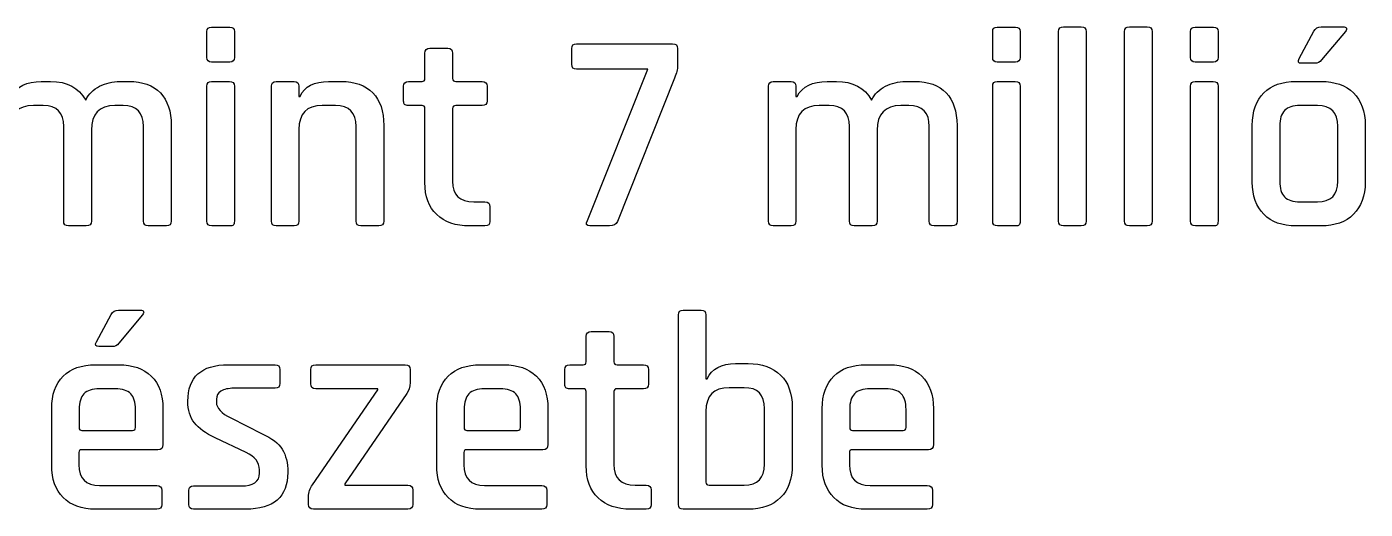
# Model space of a CAD drawing. Extents: x 23 to 195, y 64 to 143.
# Drawn here: x 173.44 to 195.12, y 89.16 to 96.97 of the extents above; entities that cross this region are included whole.
import ezdxf

# ---------------------------------------------------------------- set-up
doc = ezdxf.new("R2010")
doc.units = 0
doc.layers.add('Layer_1', color=7, linetype='CONTINUOUS')

msp = doc.modelspace()

# ---------------------------------------------------------------- linework, layer by layer
at = {"layer": 'Layer_1', "color": 7}
for points in [[(176.431776, 96.963061), (176.729873, 96.963061)], [(189.16208, 96.963061), (189.460177, 96.963061)], [(190.235724, 96.967576), (190.524296, 96.967576)], [(191.304393, 96.967576), (191.592966, 96.967576)], [(192.368089, 96.963061), (192.666186, 96.963061)], [(194.408979, 96.967611), (194.767048, 96.967611)], [(176.358398, 96.472347), (176.358398, 96.889683)], [(176.803251, 96.889683), (176.803251, 96.472347)], [(189.088702, 96.472347), (189.088702, 96.889683)], [(189.533555, 96.889683), (189.533555, 96.472347)], [(190.157407, 93.821504), (190.157407, 96.889612)], [(190.60226, 96.889612), (190.60226, 93.821504)], [(191.226077, 93.821504), (191.226077, 96.889612)], [(191.67093, 96.889612), (191.67093, 93.821504)], [(192.294711, 96.472347), (192.294711, 96.889683)], [(192.739564, 96.889683), (192.739564, 96.472347)], [(194.055848, 96.453967), (194.28974, 96.894234)], [(194.803385, 96.889648), (194.418151, 96.431036)], [(179.889669, 96.128283), (179.889669, 96.541033)], [(179.972219, 96.618996), (180.261497, 96.618996)], [(180.339108, 96.541033), (180.339108, 96.128283)], [(182.269649, 96.362209), (182.269649, 96.614446)], [(182.347613, 96.692409), (183.902304, 96.692409)], [(183.984854, 96.614446), (183.984854, 96.330107)], [(176.729873, 96.394383), (176.431776, 96.394383)], [(182.521885, 93.830676), (183.503665, 96.279659), (182.347613, 96.279659)], [(189.460177, 96.394383), (189.16208, 96.394383)], [(192.666186, 96.394383), (192.368089, 96.394383)], [(194.308085, 96.376003), (194.09289, 96.376003)], [(173.675559, 96.082457), (173.827253, 96.082457)], [(174.946264, 96.082457), (175.09302, 96.082457)], [(176.431776, 96.082527), (176.725287, 96.082527)], [(177.482313, 96.082457), (177.771238, 96.082457)], [(178.330744, 96.082457), (178.53218, 96.082457)], [(179.623674, 96.082421), (179.843808, 96.082421)], [(180.389555, 96.082421), (180.816063, 96.082421)], [(183.934407, 96.13749), (183.008013, 93.816918)], [(185.534854, 96.082457), (185.823779, 96.082457)], [(186.405862, 96.082457), (186.557557, 96.082457)], [(187.676568, 96.082457), (187.823323, 96.082457)], [(189.16208, 96.082527), (189.455591, 96.082527)], [(192.368089, 96.082527), (192.6616, 96.082527)], [(194.005401, 96.082492), (194.408979, 96.082492)], [(176.358398, 93.821574), (176.358398, 96.004563)], [(176.803251, 96.004563), (176.803251, 93.821574)], [(177.404349, 93.821504), (177.404349, 96.004493)], [(177.849202, 96.004493), (177.849202, 95.839393), (177.867194, 95.839393)], [(179.54571, 95.76598), (179.54571, 96.004458)], [(180.898613, 96.004458), (180.898613, 95.76598)], [(185.45689, 93.821504), (185.45689, 96.004493)], [(185.901743, 96.004493), (185.901743, 95.839393), (185.919735, 95.839393)], [(189.088702, 93.821574), (189.088702, 96.004563)], [(189.533555, 96.004563), (189.533555, 93.821574)], [(192.294711, 93.821574), (192.294711, 96.004563)], [(192.739564, 96.004563), (192.739564, 93.821574)], [(173.707662, 95.692637), (173.5475, 95.692637)], [(175.000945, 95.692637), (174.867948, 95.692637)], [(178.440458, 95.692637), (178.225263, 95.692637)], [(179.843808, 95.692602), (179.623674, 95.692602)], [(179.889669, 94.44518), (179.889669, 95.646741)], [(180.339108, 95.646741), (180.339108, 94.46811)], [(180.816063, 95.692602), (180.389555, 95.692602)], [(186.437965, 95.692637), (186.277804, 95.692637)], [(187.731248, 95.692637), (187.598251, 95.692637)], [(194.34936, 95.692673), (194.069607, 95.692673)], [(174.038214, 93.821504), (174.038214, 95.353265)], [(174.4873, 95.293646), (174.4873, 93.821504)], [(175.331498, 93.821504), (175.331498, 95.353265)], [(175.780584, 95.371609), (175.780584, 93.821504)], [(177.849202, 95.302818), (177.849202, 93.821504)], [(178.775597, 93.821504), (178.775597, 95.353265)], [(179.225035, 95.371609), (179.225035, 93.821504)], [(185.901743, 95.302818), (185.901743, 93.821504)], [(186.768518, 93.821504), (186.768518, 95.353265)], [(187.217604, 95.293646), (187.217604, 93.821504)], [(188.061801, 93.821504), (188.061801, 95.353265)], [(188.510887, 95.371609), (188.510887, 93.821504)], [(193.294907, 94.454423), (193.294907, 95.371645)], [(193.73976, 95.357886), (193.73976, 94.468181)], [(194.679912, 94.468181), (194.679912, 95.357886)], [(195.124412, 95.371645), (195.124412, 94.454423)], [(180.683066, 94.133324), (180.862277, 94.133324)], [(194.069607, 94.133395), (194.34936, 94.133395)], [(180.944474, 94.05536), (180.944474, 93.816883)], [(174.405103, 93.74354), (174.115825, 93.74354)], [(175.70262, 93.74354), (175.409109, 93.74354)], [(176.729873, 93.743611), (176.436715, 93.743611)], [(177.771238, 93.74354), (177.482313, 93.74354)], [(179.142485, 93.74354), (178.853208, 93.74354)], [(180.862277, 93.743505), (180.614627, 93.743505)], [(182.879602, 93.74354), (182.563513, 93.74354)], [(185.823779, 93.74354), (185.534854, 93.74354)], [(187.135407, 93.74354), (186.846129, 93.74354)], [(188.432923, 93.74354), (188.139412, 93.74354)], [(189.460177, 93.743611), (189.167019, 93.743611)], [(190.524296, 93.74354), (190.235724, 93.74354)], [(191.592966, 93.74354), (191.304393, 93.74354)], [(192.666186, 93.743611), (192.373028, 93.743611)], [(194.408979, 93.743575), (194.005401, 93.743575)], [(174.926262, 92.3815), (175.279392, 92.3815)], [(184.075624, 92.38143), (184.364902, 92.38143)], [(174.568545, 91.867856), (174.807023, 92.308123)], [(175.316081, 92.303536), (174.930848, 91.844925)], [(183.998013, 89.235358), (183.998013, 92.303466)], [(184.442513, 92.303466), (184.442513, 91.267005), (184.460857, 91.267005)], [(182.502764, 91.542171), (182.502764, 91.954921)], [(182.585314, 92.032885), (182.874592, 92.032885)], [(182.952203, 91.954921), (182.952203, 91.542171)], [(174.820781, 91.789892), (174.605234, 91.789892)], [(184.924407, 91.514655), (185.125843, 91.514655)], [(174.554787, 91.496381), (174.930848, 91.496381)], [(176.705638, 91.496346), (177.466932, 91.496346)], [(177.54031, 91.418382), (177.54031, 91.193662)], [(178.040478, 91.189147), (178.040478, 91.418452)], [(178.123028, 91.496416), (179.572239, 91.496416)], [(179.650203, 91.418452), (179.650203, 91.207491)], [(180.792215, 91.49624), (181.167924, 91.49624)], [(182.158806, 91.179869), (182.158806, 91.418346)], [(182.23677, 91.49631), (182.456903, 91.49631)], [(183.00265, 91.49631), (183.429159, 91.49631)], [(183.511709, 91.418346), (183.511709, 91.179869)], [(187.038181, 91.49624), (187.41389, 91.49624)], [(174.871228, 91.106561), (174.618992, 91.106561)], [(177.466932, 91.115698), (176.797713, 91.115698)], [(178.067995, 89.551905), (179.127387, 91.088252), (179.127387, 91.106597), (178.123028, 91.106597)], [(181.108657, 91.10642), (180.856421, 91.10642)], [(182.456903, 91.106491), (182.23677, 91.106491)], [(183.429159, 91.106491), (183.00265, 91.106491)], [(185.061638, 91.124835), (184.818927, 91.124835)], [(187.354623, 91.10642), (187.102387, 91.10642)], [(176.513021, 90.941426), (176.513021, 90.890979)], [(179.59517, 91.033219), (178.590812, 89.565663), (178.590812, 89.547319), (179.613162, 89.547319)], [(182.502764, 89.859069), (182.502764, 91.06063)], [(182.952203, 91.06063), (182.952203, 89.881999)], [(173.844292, 89.868311), (173.844292, 90.785534)], [(174.288792, 90.771775), (174.288792, 90.478264)], [(175.201428, 90.478264), (175.201428, 90.771775)], [(175.646281, 90.785534), (175.646281, 90.203098)], [(180.081368, 89.86817), (180.081368, 90.785393)], [(180.526221, 90.771634), (180.526221, 90.478123)], [(181.438857, 90.478123), (181.438857, 90.771634)], [(181.88371, 90.785393), (181.88371, 90.202956)], [(184.442513, 90.739602), (184.442513, 89.59766)], [(185.392191, 89.886585), (185.392191, 90.785463)], [(185.841277, 90.808394), (185.841277, 89.868241)], [(186.327334, 89.86817), (186.327334, 90.785393)], [(186.772187, 90.771634), (186.772187, 90.478123)], [(187.684823, 90.478123), (187.684823, 90.771634)], [(188.129676, 90.785393), (188.129676, 90.202956)], [(174.334653, 90.432403), (175.155567, 90.432403)], [(176.746913, 90.634157), (177.251738, 90.377334)], [(180.572082, 90.432262), (181.392996, 90.432262)], [(186.818048, 90.432262), (187.638962, 90.432262)], [(176.994563, 90.074651), (176.494677, 90.313129)], [(174.284206, 90.074686), (174.284206, 89.877484)], [(175.564084, 90.120548), (174.334653, 90.120548)], [(180.521282, 90.074545), (180.521282, 89.877343)], [(181.80116, 90.120406), (180.572082, 90.120406)], [(186.767248, 90.074545), (186.767248, 89.877343)], [(188.047126, 90.120406), (186.818048, 90.120406)], [(177.210463, 89.739865), (177.210463, 89.794898)], [(174.618992, 89.542698), (175.545387, 89.542698)], [(175.627937, 89.460148), (175.627937, 89.230842)], [(176.063935, 89.235393), (176.063935, 89.460112)], [(176.141546, 89.53349), (176.912013, 89.53349)], [(178.003789, 89.235463), (178.003789, 89.354702)], [(179.696064, 89.464769), (179.696064, 89.235463)], [(180.856421, 89.542556), (181.782815, 89.542556)], [(181.865365, 89.460006), (181.865365, 89.230701)], [(183.296162, 89.547213), (183.475373, 89.547213)], [(183.55757, 89.469249), (183.55757, 89.230771)], [(184.49296, 89.547213), (185.061638, 89.547213)], [(187.102387, 89.542556), (188.028781, 89.542556)], [(188.111331, 89.460006), (188.111331, 89.230701)], [(175.545387, 89.157464), (174.554787, 89.157464)], [(176.98539, 89.157429), (176.141546, 89.157429)], [(179.613162, 89.157499), (178.086339, 89.157499)], [(181.782815, 89.157323), (180.792215, 89.157323)], [(183.475373, 89.157394), (183.227723, 89.157394)], [(185.125843, 89.157394), (184.075624, 89.157394)], [(188.028781, 89.157323), (187.038181, 89.157323)]]:
    msp.add_lwpolyline(points, dxfattribs=at)
for points in [[(176.358398, 96.889683), (176.358398, 96.938366), (176.38274, 96.963061), (176.431776, 96.963061)], [(176.729873, 96.963061), (176.778557, 96.963061), (176.803251, 96.938366), (176.803251, 96.889683)], [(189.088702, 96.889683), (189.088702, 96.938366), (189.113044, 96.963061), (189.16208, 96.963061)], [(189.460177, 96.963061), (189.50886, 96.963061), (189.533555, 96.938366), (189.533555, 96.889683)], [(190.157407, 96.889612), (190.157407, 96.941471), (190.183513, 96.967576), (190.235724, 96.967576)], [(190.524296, 96.967576), (190.576154, 96.967576), (190.60226, 96.941471), (190.60226, 96.889612)], [(191.226077, 96.889612), (191.226077, 96.941471), (191.252182, 96.967576), (191.304393, 96.967576)], [(191.592966, 96.967576), (191.644824, 96.967576), (191.67093, 96.941471), (191.67093, 96.889612)], [(192.294711, 96.889683), (192.294711, 96.938366), (192.319053, 96.963061), (192.368089, 96.963061)], [(192.666186, 96.963061), (192.71487, 96.963061), (192.739564, 96.938366), (192.739564, 96.889683)], [(194.28974, 96.894234), (194.317257, 96.942917), (194.357121, 96.967611), (194.408979, 96.967611)], [(194.767048, 96.967611), (194.794565, 96.967611), (194.812204, 96.960556), (194.819612, 96.946798)], [(194.819612, 96.946798), (194.827373, 96.933039), (194.821729, 96.913989), (194.803385, 96.889648)], [(179.889669, 96.541033), (179.889669, 96.592891), (179.917185, 96.618996), (179.972219, 96.618996)], [(180.261497, 96.618996), (180.313355, 96.618996), (180.339108, 96.592891), (180.339108, 96.541033)], [(182.269649, 96.614446), (182.269649, 96.666304), (182.295754, 96.692409), (182.347613, 96.692409)], [(183.902304, 96.692409), (183.957338, 96.692409), (183.984854, 96.666304), (183.984854, 96.614446)], [(176.431776, 96.394383), (176.38274, 96.394383), (176.358398, 96.420136), (176.358398, 96.472347)], [(176.803251, 96.472347), (176.803251, 96.420136), (176.778557, 96.394383), (176.729873, 96.394383)], [(182.347613, 96.279659), (182.295754, 96.279659), (182.269649, 96.307176), (182.269649, 96.362209)], [(183.984854, 96.330107), (183.984854, 96.281071), (183.967921, 96.216865), (183.934407, 96.13749)], [(189.16208, 96.394383), (189.113044, 96.394383), (189.088702, 96.420136), (189.088702, 96.472347)], [(189.533555, 96.472347), (189.533555, 96.420136), (189.50886, 96.394383), (189.460177, 96.394383)], [(192.368089, 96.394383), (192.319053, 96.394383), (192.294711, 96.420136), (192.294711, 96.472347)], [(192.739564, 96.472347), (192.739564, 96.420136), (192.71487, 96.394383), (192.666186, 96.394383)], [(194.09289, 96.376003), (194.040679, 96.376003), (194.028332, 96.401756), (194.055848, 96.453967)], [(194.418151, 96.431036), (194.38746, 96.394348), (194.351123, 96.376003), (194.308085, 96.376003)], [(173.189431, 95.839393), (173.277978, 96.001318), (173.440256, 96.082457), (173.675559, 96.082457)], [(173.827253, 96.082457), (174.093248, 96.082457), (174.282689, 95.981562), (174.395578, 95.779773)], [(174.62065, 96.004493), (174.721192, 96.056351), (174.829848, 96.082457), (174.946264, 96.082457)], [(175.09302, 96.082457), (175.315975, 96.082457), (175.486367, 96.020721), (175.604195, 95.896896)], [(176.358398, 96.004563), (176.358398, 96.056422), (176.38274, 96.082527), (176.431776, 96.082527)], [(176.725287, 96.082527), (176.777146, 96.082527), (176.803251, 96.056422), (176.803251, 96.004563)], [(177.404349, 96.004493), (177.404349, 96.056351), (177.430102, 96.082457), (177.482313, 96.082457)], [(177.771238, 96.082457), (177.822744, 96.082457), (177.849202, 96.056351), (177.849202, 96.004493)], [(177.867194, 95.839393), (177.940572, 96.001318), (178.095088, 96.082457), (178.330744, 96.082457)], [(178.53218, 96.082457), (178.755488, 96.082457), (178.926585, 96.021426), (179.045824, 95.899012)], [(179.54571, 96.004458), (179.54571, 96.056316), (179.571816, 96.082421), (179.623674, 96.082421)], [(179.843808, 96.082421), (179.874499, 96.082421), (179.889669, 96.097591), (179.889669, 96.128283)], [(180.339108, 96.128283), (180.339108, 96.097591), (180.356041, 96.082421), (180.389555, 96.082421)], [(180.816063, 96.082421), (180.871097, 96.082421), (180.898613, 96.056316), (180.898613, 96.004458)], [(185.45689, 96.004493), (185.45689, 96.056351), (185.482643, 96.082457), (185.534854, 96.082457)], [(185.823779, 96.082457), (185.875285, 96.082457), (185.901743, 96.056351), (185.901743, 96.004493)], [(185.919735, 95.839393), (186.008282, 96.001318), (186.17056, 96.082457), (186.405862, 96.082457)], [(186.557557, 96.082457), (186.823551, 96.082457), (187.012993, 95.981562), (187.125882, 95.779773)], [(187.350954, 96.004493), (187.451496, 96.056351), (187.560151, 96.082457), (187.676568, 96.082457)], [(187.823323, 96.082457), (188.046279, 96.082457), (188.216671, 96.020721), (188.334498, 95.896896)], [(189.088702, 96.004563), (189.088702, 96.056422), (189.113044, 96.082527), (189.16208, 96.082527)], [(189.455591, 96.082527), (189.507449, 96.082527), (189.533555, 96.056422), (189.533555, 96.004563)], [(192.294711, 96.004563), (192.294711, 96.056422), (192.319053, 96.082527), (192.368089, 96.082527)], [(192.6616, 96.082527), (192.713458, 96.082527), (192.739564, 96.056422), (192.739564, 96.004563)], [(193.480468, 95.896578), (193.604293, 96.020403), (193.779271, 96.082492), (194.005401, 96.082492)], [(194.408979, 96.082492), (194.632287, 96.082492), (194.807265, 96.020403), (194.934265, 95.896578)], [(174.395578, 95.779773), (174.444614, 95.877493), (174.519756, 95.952634), (174.62065, 96.004493)], [(175.604195, 95.896896), (175.72167, 95.772718), (175.780584, 95.59774), (175.780584, 95.371609)], [(179.045824, 95.899012), (179.165063, 95.776598), (179.225035, 95.600915), (179.225035, 95.371609)], [(187.125882, 95.779773), (187.174918, 95.877493), (187.25006, 95.952634), (187.350954, 96.004493)], [(188.334498, 95.896896), (188.451973, 95.772718), (188.510887, 95.59774), (188.510887, 95.371609)], [(193.294907, 95.371645), (193.294907, 95.597775), (193.356643, 95.772753), (193.480468, 95.896578)], [(194.934265, 95.896578), (195.061265, 95.772753), (195.124412, 95.597775), (195.124412, 95.371645)], [(173.5475, 95.692637), (173.296675, 95.692637), (173.171439, 95.562815), (173.171439, 95.302818)], [(174.038214, 95.353265), (174.038214, 95.579396), (173.927795, 95.692637), (173.707662, 95.692637)], [(174.867948, 95.692637), (174.614653, 95.692637), (174.4873, 95.55964), (174.4873, 95.293646)], [(175.331498, 95.353265), (175.331498, 95.579396), (175.221078, 95.692637), (175.000945, 95.692637)], [(178.225263, 95.692637), (177.974438, 95.692637), (177.849202, 95.562815), (177.849202, 95.302818)], [(178.775597, 95.353265), (178.775597, 95.579396), (178.663766, 95.692637), (178.440458, 95.692637)], [(179.561938, 95.708477), (179.551002, 95.719413), (179.54571, 95.738463), (179.54571, 95.76598)], [(179.623674, 95.692602), (179.593335, 95.692602), (179.572522, 95.697894), (179.561938, 95.708477)], [(179.889669, 95.646741), (179.889669, 95.677433), (179.874499, 95.692602), (179.843808, 95.692602)], [(180.389555, 95.692602), (180.356041, 95.692602), (180.339108, 95.677433), (180.339108, 95.646741)], [(180.898613, 95.76598), (180.898613, 95.716944), (180.871097, 95.692602), (180.816063, 95.692602)], [(186.277804, 95.692637), (186.026979, 95.692637), (185.901743, 95.562815), (185.901743, 95.302818)], [(186.768518, 95.353265), (186.768518, 95.579396), (186.658098, 95.692637), (186.437965, 95.692637)], [(187.598251, 95.692637), (187.344957, 95.692637), (187.217604, 95.55964), (187.217604, 95.293646)], [(188.061801, 95.353265), (188.061801, 95.579396), (187.951382, 95.692637), (187.731248, 95.692637)], [(194.069607, 95.692673), (193.953543, 95.692673), (193.869582, 95.665861), (193.817371, 95.612239)], [(194.679912, 95.357886), (194.679912, 95.580842), (194.569493, 95.692673), (194.34936, 95.692673)], [(193.817371, 95.612239), (193.765512, 95.55897), (193.73976, 95.47395), (193.73976, 95.357886)], [(180.082638, 93.926949), (179.953874, 94.049363), (179.889669, 94.222224), (179.889669, 94.44518)], [(180.339108, 94.46811), (180.339108, 94.244802), (180.45376, 94.133324), (180.683066, 94.133324)], [(193.480468, 93.931606), (193.356643, 94.056842), (193.294907, 94.231114), (193.294907, 94.454423)], [(193.73976, 94.468181), (193.73976, 94.351764), (193.765512, 94.267098), (193.817371, 94.213475)], [(194.34936, 94.133395), (194.569493, 94.133395), (194.679912, 94.244873), (194.679912, 94.468181)], [(195.124412, 94.454423), (195.124412, 94.231114), (195.061265, 94.056842), (194.934265, 93.931606)], [(180.862277, 94.133324), (180.916958, 94.133324), (180.944474, 94.107219), (180.944474, 94.05536)], [(193.817371, 94.213475), (193.869582, 94.160206), (193.953543, 94.133395), (194.069607, 94.133395)], [(180.614627, 93.743505), (180.388144, 93.743505), (180.210697, 93.804535), (180.082638, 93.926949)], [(194.005401, 93.743575), (193.779271, 93.743575), (193.604293, 93.80637), (193.480468, 93.931606)], [(194.934265, 93.931606), (194.807265, 93.80637), (194.632287, 93.743575), (194.408979, 93.743575)], [(174.115825, 93.74354), (174.063967, 93.74354), (174.038214, 93.769646), (174.038214, 93.821504)], [(174.4873, 93.821504), (174.4873, 93.769646), (174.460137, 93.74354), (174.405103, 93.74354)], [(175.409109, 93.74354), (175.35725, 93.74354), (175.331498, 93.769646), (175.331498, 93.821504)], [(175.780584, 93.821504), (175.780584, 93.769646), (175.754831, 93.74354), (175.70262, 93.74354)], [(176.436715, 93.743611), (176.384504, 93.743611), (176.358398, 93.769716), (176.358398, 93.821574)], [(176.787376, 93.759486), (176.776793, 93.748902), (176.75739, 93.743611), (176.729873, 93.743611)], [(176.803251, 93.821574), (176.803251, 93.790883), (176.79796, 93.770069), (176.787376, 93.759486)], [(177.482313, 93.74354), (177.430102, 93.74354), (177.404349, 93.769646), (177.404349, 93.821504)], [(177.849202, 93.821504), (177.849202, 93.769646), (177.822744, 93.74354), (177.771238, 93.74354)], [(178.853208, 93.74354), (178.801349, 93.74354), (178.775597, 93.769646), (178.775597, 93.821504)], [(179.225035, 93.821504), (179.225035, 93.769646), (179.197519, 93.74354), (179.142485, 93.74354)], [(180.944474, 93.816883), (180.944474, 93.767846), (180.916958, 93.743505), (180.862277, 93.743505)], [(182.563513, 93.74354), (182.504952, 93.74354), (182.491193, 93.772468), (182.521885, 93.830676)], [(183.008013, 93.816918), (182.989668, 93.767882), (182.946629, 93.74354), (182.879602, 93.74354)], [(185.534854, 93.74354), (185.482643, 93.74354), (185.45689, 93.769646), (185.45689, 93.821504)], [(185.901743, 93.821504), (185.901743, 93.769646), (185.875285, 93.74354), (185.823779, 93.74354)], [(186.846129, 93.74354), (186.794271, 93.74354), (186.768518, 93.769646), (186.768518, 93.821504)], [(187.217604, 93.821504), (187.217604, 93.769646), (187.19044, 93.74354), (187.135407, 93.74354)], [(188.139412, 93.74354), (188.087554, 93.74354), (188.061801, 93.769646), (188.061801, 93.821504)], [(188.510887, 93.821504), (188.510887, 93.769646), (188.485135, 93.74354), (188.432923, 93.74354)], [(189.167019, 93.743611), (189.114808, 93.743611), (189.088702, 93.769716), (189.088702, 93.821574)], [(189.51768, 93.759486), (189.507097, 93.748902), (189.487694, 93.743611), (189.460177, 93.743611)], [(189.533555, 93.821574), (189.533555, 93.790883), (189.528263, 93.770069), (189.51768, 93.759486)], [(190.235724, 93.74354), (190.183513, 93.74354), (190.157407, 93.769646), (190.157407, 93.821504)], [(190.60226, 93.821504), (190.60226, 93.769646), (190.576154, 93.74354), (190.524296, 93.74354)], [(191.304393, 93.74354), (191.252182, 93.74354), (191.226077, 93.769646), (191.226077, 93.821504)], [(191.67093, 93.821504), (191.67093, 93.769646), (191.644824, 93.74354), (191.592966, 93.74354)], [(192.373028, 93.743611), (192.320817, 93.743611), (192.294711, 93.769716), (192.294711, 93.821574)], [(192.723689, 93.759486), (192.713106, 93.748902), (192.693703, 93.743611), (192.666186, 93.743611)], [(192.739564, 93.821574), (192.739564, 93.790883), (192.734272, 93.770069), (192.723689, 93.759486)], [(174.807023, 92.308123), (174.831365, 92.356806), (174.871228, 92.3815), (174.926262, 92.3815)], [(175.279392, 92.3815), (175.306909, 92.3815), (175.324548, 92.374445), (175.331956, 92.360686)], [(183.998013, 92.303466), (183.998013, 92.355324), (184.023766, 92.38143), (184.075624, 92.38143)], [(184.364902, 92.38143), (184.416407, 92.38143), (184.442513, 92.355324), (184.442513, 92.303466)], [(175.331956, 92.360686), (175.339717, 92.346928), (175.334426, 92.327878), (175.316081, 92.303536)], [(182.502764, 91.954921), (182.502764, 92.00678), (182.530281, 92.032885), (182.585314, 92.032885)], [(182.874592, 92.032885), (182.92645, 92.032885), (182.952203, 92.00678), (182.952203, 91.954921)], [(174.605234, 91.789892), (174.553023, 91.789892), (174.541028, 91.815645), (174.568545, 91.867856)], [(174.930848, 91.844925), (174.903684, 91.808236), (174.866642, 91.789892), (174.820781, 91.789892)], [(182.456903, 91.49631), (182.487595, 91.49631), (182.502764, 91.51148), (182.502764, 91.542171)], [(182.952203, 91.542171), (182.952203, 91.51148), (182.969137, 91.49631), (183.00265, 91.49631)], [(184.460857, 91.267005), (184.53741, 91.432105), (184.691574, 91.514655), (184.924407, 91.514655)], [(185.125843, 91.514655), (185.352327, 91.514655), (185.52801, 91.452566), (185.653246, 91.328741)], [(173.844292, 90.785534), (173.844292, 91.011664), (173.905676, 91.186642), (174.029853, 91.310467)], [(174.029853, 91.310467), (174.153678, 91.434292), (174.328656, 91.496381), (174.554787, 91.496381)], [(174.930848, 91.496381), (175.156978, 91.496381), (175.332662, 91.434292), (175.458251, 91.310467)], [(175.458251, 91.310467), (175.583487, 91.186642), (175.646281, 91.011664), (175.646281, 90.785534)], [(176.050177, 90.904737), (176.050177, 91.299143), (176.268546, 91.496346), (176.705638, 91.496346)], [(177.466932, 91.496346), (177.515968, 91.496346), (177.54031, 91.47024), (177.54031, 91.418382)], [(178.040478, 91.418452), (178.040478, 91.470311), (178.067995, 91.496416), (178.123028, 91.496416)], [(179.572239, 91.496416), (179.624098, 91.496416), (179.650203, 91.470311), (179.650203, 91.418452)], [(180.081368, 90.785393), (180.081368, 91.011876), (180.143104, 91.186854), (180.267282, 91.310679)], [(180.267282, 91.310679), (180.390754, 91.434504), (180.565732, 91.49624), (180.792215, 91.49624)], [(181.167924, 91.49624), (181.394407, 91.49624), (181.57009, 91.434504), (181.695679, 91.310679)], [(181.695679, 91.310679), (181.820915, 91.186854), (181.88371, 91.011876), (181.88371, 90.785393)], [(182.158806, 91.418346), (182.158806, 91.470205), (182.184912, 91.49631), (182.23677, 91.49631)], [(183.429159, 91.49631), (183.484192, 91.49631), (183.511709, 91.470205), (183.511709, 91.418346)], [(185.653246, 91.328741), (185.778835, 91.205269), (185.841277, 91.031702), (185.841277, 90.808394)], [(186.327334, 90.785393), (186.327334, 91.011876), (186.38907, 91.186854), (186.513248, 91.310679)], [(186.513248, 91.310679), (186.63672, 91.434504), (186.811698, 91.49624), (187.038181, 91.49624)], [(187.41389, 91.49624), (187.640373, 91.49624), (187.816056, 91.434504), (187.941645, 91.310679)], [(187.941645, 91.310679), (188.066881, 91.186854), (188.129676, 91.011876), (188.129676, 90.785393)], [(174.618992, 91.106561), (174.502928, 91.106561), (174.418967, 91.07975), (174.366756, 91.026128)], [(175.123817, 91.026128), (175.071606, 91.07975), (174.987645, 91.106561), (174.871228, 91.106561)], [(176.797713, 91.115698), (176.705638, 91.115698), (176.635435, 91.099471), (176.586399, 91.067721)], [(177.54031, 91.193662), (177.54031, 91.141804), (177.515968, 91.115698), (177.466932, 91.115698)], [(178.123028, 91.106597), (178.067995, 91.106597), (178.040478, 91.134113), (178.040478, 91.189147)], [(179.650203, 91.207491), (179.650203, 91.134113), (179.631859, 91.075905), (179.59517, 91.033219)], [(180.856421, 91.10642), (180.740357, 91.10642), (180.656043, 91.079609), (180.604185, 91.02634)], [(181.360893, 91.02634), (181.309035, 91.079609), (181.225074, 91.10642), (181.108657, 91.10642)], [(182.175034, 91.122366), (182.164098, 91.133302), (182.158806, 91.152352), (182.158806, 91.179869)], [(182.23677, 91.106491), (182.206431, 91.106491), (182.185617, 91.111783), (182.175034, 91.122366)], [(182.502764, 91.06063), (182.502764, 91.091321), (182.487595, 91.106491), (182.456903, 91.106491)], [(183.00265, 91.106491), (182.969137, 91.106491), (182.952203, 91.091321), (182.952203, 91.06063)], [(183.511709, 91.179869), (183.511709, 91.130833), (183.484192, 91.106491), (183.429159, 91.106491)], [(184.818927, 91.124835), (184.568102, 91.124835), (184.442513, 90.996424), (184.442513, 90.739602)], [(185.392191, 90.785463), (185.392191, 91.011594), (185.281771, 91.124835), (185.061638, 91.124835)], [(187.102387, 91.10642), (186.986323, 91.10642), (186.902009, 91.079609), (186.850151, 91.02634)], [(187.606859, 91.02634), (187.555001, 91.079609), (187.47104, 91.10642), (187.354623, 91.10642)], [(174.366756, 91.026128), (174.314898, 90.972859), (174.288792, 90.887839), (174.288792, 90.771775)], [(175.201428, 90.771775), (175.201428, 90.887839), (175.175323, 90.972859), (175.123817, 91.026128)], [(176.155304, 90.556193), (176.085102, 90.64474), (176.050177, 90.760804), (176.050177, 90.904737)], [(176.586399, 91.067721), (176.537363, 91.035618), (176.513021, 90.993284), (176.513021, 90.941426)], [(176.513021, 90.890979), (176.513021, 90.793259), (176.591338, 90.707534), (176.746913, 90.634157)], [(180.604185, 91.02634), (180.551974, 90.972718), (180.526221, 90.888051), (180.526221, 90.771634)], [(181.438857, 90.771634), (181.438857, 90.888051), (181.412752, 90.972718), (181.360893, 91.02634)], [(186.850151, 91.02634), (186.79794, 90.972718), (186.772187, 90.888051), (186.772187, 90.771634)], [(187.684823, 90.771634), (187.684823, 90.888051), (187.658717, 90.972718), (187.606859, 91.02634)], [(174.288792, 90.478264), (174.288792, 90.447573), (174.303962, 90.432403), (174.334653, 90.432403)], [(175.155567, 90.432403), (175.185906, 90.432403), (175.201428, 90.447573), (175.201428, 90.478264)], [(176.494677, 90.313129), (176.338749, 90.386507), (176.22586, 90.467293), (176.155304, 90.556193)], [(180.526221, 90.478123), (180.526221, 90.447431), (180.54139, 90.432262), (180.572082, 90.432262)], [(181.392996, 90.432262), (181.423335, 90.432262), (181.438857, 90.447431), (181.438857, 90.478123)], [(186.772187, 90.478123), (186.772187, 90.447431), (186.787356, 90.432262), (186.818048, 90.432262)], [(187.638962, 90.432262), (187.669301, 90.432262), (187.684823, 90.447431), (187.684823, 90.478123)], [(177.251738, 90.377334), (177.410488, 90.306779), (177.519849, 90.223523), (177.579468, 90.127568)], [(174.334653, 90.120548), (174.30114, 90.120548), (174.284206, 90.105025), (174.284206, 90.074686)], [(175.646281, 90.203098), (175.646281, 90.148064), (175.618765, 90.120548), (175.564084, 90.120548)], [(177.210463, 89.794898), (177.210463, 89.916959), (177.138496, 90.010446), (176.994563, 90.074651)], [(177.579468, 90.127568), (177.639088, 90.031259), (177.668721, 89.906376), (177.668721, 89.753623)], [(180.572082, 90.120406), (180.538215, 90.120406), (180.521282, 90.105237), (180.521282, 90.074545)], [(181.88371, 90.202956), (181.88371, 90.147923), (181.856193, 90.120406), (181.80116, 90.120406)], [(186.818048, 90.120406), (186.784181, 90.120406), (186.767248, 90.105237), (186.767248, 90.074545)], [(188.129676, 90.202956), (188.129676, 90.147923), (188.102159, 90.120406), (188.047126, 90.120406)], [(174.029853, 89.345495), (173.905676, 89.470731), (173.844292, 89.645003), (173.844292, 89.868311)], [(174.284206, 89.877484), (174.284206, 89.654175), (174.395684, 89.542698), (174.618992, 89.542698)], [(180.267282, 89.345354), (180.143104, 89.47059), (180.081368, 89.645215), (180.081368, 89.86817)], [(180.521282, 89.877343), (180.521282, 89.654034), (180.633113, 89.542556), (180.856421, 89.542556)], [(182.695734, 89.340838), (182.56697, 89.463252), (182.502764, 89.636113), (182.502764, 89.859069)], [(182.952203, 89.881999), (182.952203, 89.658691), (183.066856, 89.547213), (183.296162, 89.547213)], [(185.061638, 89.547213), (185.281771, 89.547213), (185.392191, 89.660102), (185.392191, 89.886585)], [(185.841277, 89.868241), (185.841277, 89.644933), (185.778835, 89.47066), (185.653246, 89.345424)], [(186.513248, 89.345354), (186.38907, 89.47059), (186.327334, 89.645215), (186.327334, 89.86817)], [(186.767248, 89.877343), (186.767248, 89.654034), (186.879078, 89.542556), (187.102387, 89.542556)], [(176.912013, 89.53349), (177.110627, 89.53349), (177.210463, 89.602282), (177.210463, 89.739865)], [(177.668721, 89.753623), (177.668721, 89.356043), (177.441179, 89.157429), (176.98539, 89.157429)], [(184.442513, 89.59766), (184.442513, 89.563794), (184.459446, 89.547213), (184.49296, 89.547213)], [(174.554787, 89.157464), (174.328656, 89.157464), (174.153678, 89.220259), (174.029853, 89.345495)], [(175.545387, 89.542698), (175.60042, 89.542698), (175.627937, 89.515181), (175.627937, 89.460148)], [(176.063935, 89.460112), (176.063935, 89.509148), (176.089688, 89.53349), (176.141546, 89.53349)], [(178.003789, 89.354702), (178.003789, 89.430902), (178.025309, 89.496872), (178.067995, 89.551905)], [(179.613162, 89.547319), (179.668548, 89.547319), (179.696064, 89.519802), (179.696064, 89.464769)], [(180.792215, 89.157323), (180.565732, 89.157323), (180.390754, 89.220118), (180.267282, 89.345354)], [(181.782815, 89.542556), (181.837849, 89.542556), (181.865365, 89.51504), (181.865365, 89.460006)], [(183.227723, 89.157394), (183.001239, 89.157394), (182.823792, 89.218424), (182.695734, 89.340838)], [(183.475373, 89.547213), (183.530053, 89.547213), (183.55757, 89.521108), (183.55757, 89.469249)], [(185.653246, 89.345424), (185.52801, 89.220188), (185.352327, 89.157394), (185.125843, 89.157394)], [(187.038181, 89.157323), (186.811698, 89.157323), (186.63672, 89.220118), (186.513248, 89.345354)], [(188.028781, 89.542556), (188.083815, 89.542556), (188.111331, 89.51504), (188.111331, 89.460006)], [(175.627937, 89.230842), (175.627937, 89.181806), (175.60042, 89.157464), (175.545387, 89.157464)], [(176.141546, 89.157429), (176.089688, 89.157429), (176.063935, 89.183534), (176.063935, 89.235393)], [(178.086339, 89.157499), (178.031306, 89.157499), (178.003789, 89.183605), (178.003789, 89.235463)], [(179.696064, 89.235463), (179.696064, 89.183605), (179.668548, 89.157499), (179.613162, 89.157499)], [(181.865365, 89.230701), (181.865365, 89.182018), (181.837849, 89.157323), (181.782815, 89.157323)], [(183.55757, 89.230771), (183.55757, 89.181735), (183.530053, 89.157394), (183.475373, 89.157394)], [(184.075624, 89.157394), (184.023766, 89.157394), (183.998013, 89.183499), (183.998013, 89.235358)], [(188.111331, 89.230701), (188.111331, 89.182018), (188.083815, 89.157323), (188.028781, 89.157323)]]:
    msp.add_open_spline(points, degree=3, dxfattribs=at)

doc.saveas('drawing.dxf')
